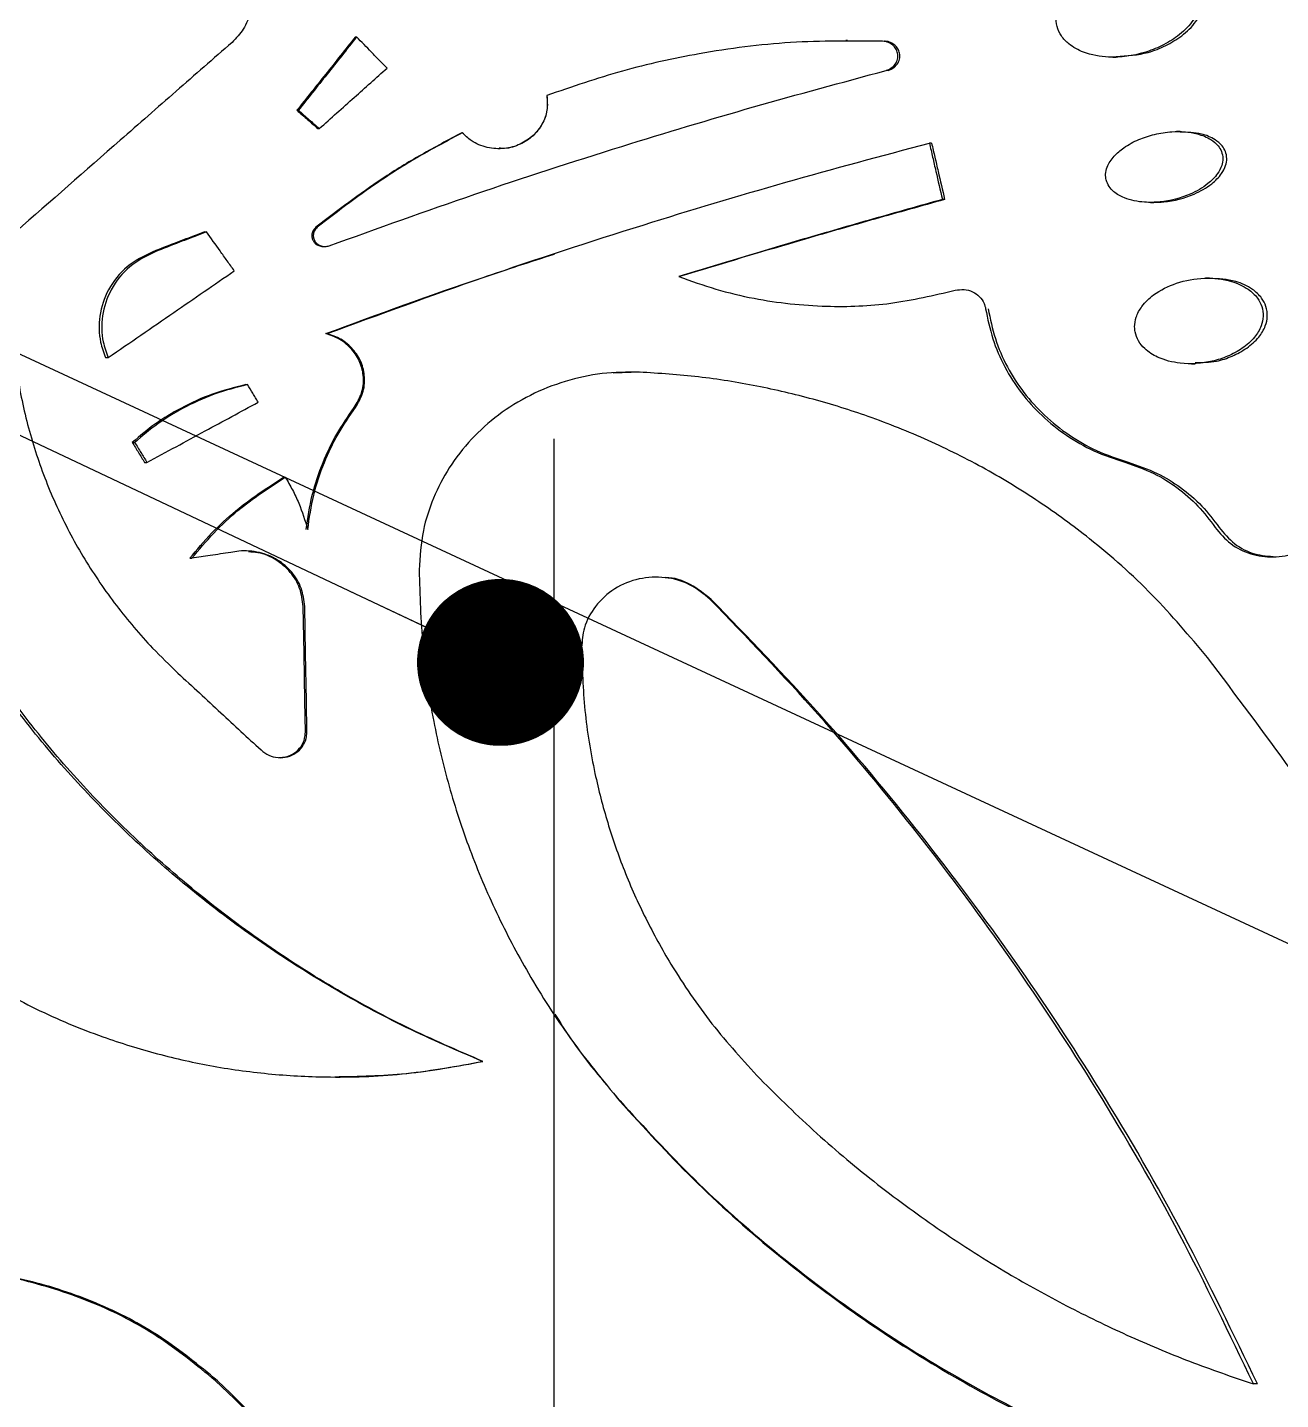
# Model space of a CAD drawing. Header units: millimetres. Extents: x 8 to 871, y 8 to 585.
# Drawn here: x 731.63 to 739.13, y 285.22 to 293.43 of the extents above; entities that cross this region are included whole.
import ezdxf

# ---------------------------------------------------------------- set-up
doc = ezdxf.new("R2010")
doc.units = ezdxf.units.MM
doc.linetypes.add('CENTERX2', pattern=[20.32, 12.7, -2.54, 2.54, -2.54])
doc.layers.add('CENTERLINE', color=4, linetype='CENTERX2')
doc.layers.add('TEXT', color=2, linetype='Continuous')
doc.layers.add('OUTLINE', color=7, linetype='Continuous', lineweight=25)
doc.dimstyles.new('SLDDIMSTYLE19', dxfattribs={"dimtxt": 0.18, "dimasz": 1, "dimexe": 0, "dimexo": 0.0625, "dimgap": 0, "dimtad": 0, "dimtih": 1, "dimtoh": 1, "dimdec": 0, "dimrnd": 1e-09, "dimzin": 0, "dimdsep": 46, "dimtxsty": 'Standard', "dimblk1": 'DOT', "dimblk2": 'DOT', "dimsah": 1, "dimcen": 0.09, "dimadec": 0, "dimazin": 0, "dimtfac": 1, "dimtdec": 0, "dimtofl": 0, "dimtmove": 0, "dimatfit": 3, "dimldrblk": 'DOT', "dimfxl": 0, "dimfrac": 2, "dimtolj": 1, "dimtzin": 0, "dimarcsym": 0})

# ---------------------------------------------------------------- blocks, each defined once
blk = doc.blocks.new('_Dot')
at = {"color": 0, "linetype": 'ByBlock', "lineweight": -2}
blk.add_line((-0.5, 0), (-1, 0), dxfattribs=at)
at = {"color": 0, "linetype": 'ByBlock', "const_width": 0.5}
blk.add_lwpolyline([(-0.25, 0, 1), (0.25, 0, 1)], format="xyb", close=True, dxfattribs=at)

msp = doc.modelspace()

# ---------------------------------------------------------------- linework, layer by layer
at = {"layer": 'CENTERLINE'}
msp.add_line((734.7799, 156.34842), (734.7799, 430.8663), dxfattribs=at)
at = {"layer": 'OUTLINE'}
for p, q in [((733.58971, 293.3741), (733.59669, 293.3741)), ((736.53675, 293.35237), (736.52593, 293.35237)), ((738.12532, 293.25309), (738.14518, 293.25309)), ((736.77976, 293.17342), (736.76804, 293.17342)), ((734.73569, 293.02303), (734.73595, 293.02303)), ((733.23914, 292.93491), (733.24817, 292.93491)), ((733.36504, 292.82538), (733.37334, 292.82538)), ((737.03968, 292.73845), (737.02644, 292.73845)), ((737.1178, 292.40092), (737.10409, 292.40092)), ((738.34967, 292.3834), (738.37082, 292.3834)), ((733.35279, 292.23496), (733.36116, 292.23496)), ((732.68573, 292.20721), (732.69802, 292.20721)), ((733.38887, 292.11972), (733.39725, 292.11972)), ((735.53025, 291.93994), (735.52585, 291.93994)), ((738.70382, 291.92958), (738.68069, 291.92958)), ((733.41162, 291.59755), (733.41965, 291.59755)), ((732.09356, 291.45402), (732.10932, 291.45402)), ((738.59603, 291.41772), (738.61876, 291.41772)), ((735.29391, 291.36718), (735.13298, 291.36054)), ((732.93268, 291.29236), (732.94352, 291.29236)), ((732.25357, 290.94614), (732.2684, 290.94614)), ((732.3267, 290.82643), (732.3411, 290.82643)), ((732.59735, 290.25315), (732.61016, 290.25315)), ((735.39093, 290.13966), (735.38732, 290.13966)), ((735.71986, 290.00657), (735.71433, 290.00657)), ((738.99114, 285.30886), (738.96632, 285.30886))]:
    msp.add_line(p, q, dxfattribs=at)
at = {"layer": 'OUTLINE', "flags": 128}
for points in [[(738.52848, 292.80732), (738.5168, 292.80732), (738.50632, 292.80732)], [(733.29015, 289.21138), (733.28691, 289.39945), (733.28204, 289.68155), (733.27718, 289.96366)], [(733.2989, 289.21138), (733.29568, 289.39945), (733.29084, 289.68155), (733.286, 289.96366)]]:
    msp.add_lwpolyline(points, dxfattribs=at)
at = {"layer": 'OUTLINE'}
for points, knots in [([(738.64588, 293.67097), (738.63694, 293.69159), (738.61911, 293.73274), (738.55855, 293.78773), (738.45633, 293.83705), (738.2899, 293.85708), (738.12292, 293.82601), (737.96639, 293.75487), (737.86375, 293.67537), (737.80198, 293.57812), (737.78186, 293.50398), (737.78815, 293.43619), (737.8152, 293.37765), (737.8684, 293.32175), (737.96343, 293.27033), (738.12072, 293.24343), (738.28184, 293.26566), (738.41876, 293.31848), (738.51723, 293.37773), (738.59724, 293.45384), (738.64359, 293.53707), (738.659, 293.61051), (738.65, 293.65199), (738.64588, 293.67097)], [0, 0, 0, 0, 0.0289286, 0.0577302, 0.1042956, 0.1752455, 0.2727808, 0.3214212, 0.3987596, 0.437109, 0.4692636, 0.4965433, 0.5238114, 0.5515026, 0.595644, 0.6621387, 0.756328, 0.803803, 0.8527394, 0.9052277, 0.9453327, 0.9749826, 1, 1, 1, 1]), ([(732.96341, 293.63387), (732.96447, 293.59684), (732.96659, 293.52278), (732.92473, 293.41871), (732.87513, 293.36687), (732.85106, 293.34172)], [0, 0, 0, 0, 0.3397066, 0.6796029, 1, 1, 1, 1]), ([(738.14469, 293.25689), (738.20971, 293.26084), (738.31242, 293.26707), (738.44295, 293.32004), (738.54151, 293.37946), (738.62078, 293.45531), (738.66663, 293.53788), (738.68182, 293.61092), (738.6728, 293.65211), (738.66867, 293.67097)], [0, 0, 0, 0, 0.2568953, 0.4058295, 0.5545183, 0.7126712, 0.8344075, 0.9241393, 1, 1, 1, 1]), ([(733.58971, 293.3741), (733.55988, 293.33674), (733.50022, 293.26203), (733.38334, 293.11563), (733.29633, 293.00659), (733.23914, 292.93491)], [0, 0, 0, 0, 0.2551922, 0.5103853, 1, 1, 1, 1]), ([(733.59669, 293.3741), (733.56696, 293.33666), (733.50751, 293.26177), (733.39132, 293.11538), (733.30489, 293.00642), (733.24817, 292.93491)], [0, 0, 0, 0, 0.2557763, 0.5115529, 1, 1, 1, 1]), ([(733.77902, 293.18728), (733.76339, 293.2033), (733.73212, 293.23534), (733.67134, 293.29761), (733.62619, 293.34387), (733.59669, 293.3741)], [0, 0, 0, 0, 0.2572571, 0.5145132, 1, 1, 1, 1]), ([(732.85106, 293.34172), (732.73934, 293.24405), (732.5159, 293.04869), (732.08421, 292.67082), (731.76478, 292.39057), (731.55672, 292.20804)], [0, 0, 0, 0, 0.2585277, 0.5170556, 1, 1, 1, 1]), ([(736.74652, 293.34885), (736.56272, 293.35011), (736.19514, 293.35264), (735.67347, 293.28478), (735.1845, 293.17834), (734.8859, 293.07495), (734.73595, 293.02303)], [0, 0, 0, 0, 0.2690217, 0.5380463, 0.7680101, 1, 1, 1, 1]), ([(736.76804, 293.17342), (736.78069, 293.17867), (736.80425, 293.18844), (736.8278, 293.21676), (736.83824, 293.24716), (736.83744, 293.27703), (736.82694, 293.30383), (736.80804, 293.326), (736.78095, 293.34365), (736.75868, 293.34701), (736.74652, 293.34885)], [0, 0, 0, 0, 0.1570619, 0.2927988, 0.4129061, 0.5235743, 0.6328575, 0.7408502, 0.8583718, 1, 1, 1, 1]), ([(736.77976, 293.17342), (736.79241, 293.17863), (736.81609, 293.18837), (736.83985, 293.21669), (736.85037, 293.24715), (736.84957, 293.27696), (736.8391, 293.30359), (736.82028, 293.32585), (736.79426, 293.34226), (736.77198, 293.34802), (736.75956, 293.34876), (736.75811, 293.34885)], [0, 0, 0, 0, 0.1565317, 0.2930163, 0.4129989, 0.5229046, 0.6312513, 0.7384992, 0.8556902, 0.9831297, 1, 1, 1, 1]), ([(733.37334, 292.82538), (733.40826, 292.85655), (733.4781, 292.91887), (733.61332, 293.03951), (733.71364, 293.12897), (733.77902, 293.18728)], [0, 0, 0, 0, 0.2583199, 0.5166389, 1, 1, 1, 1]), ([(733.43266, 292.12337), (733.72272, 292.22785), (734.30283, 292.43683), (735.15133, 292.71133), (735.97294, 292.95867), (736.50292, 293.10181), (736.76804, 293.17342)], [0, 0, 0, 0, 0.26447483, 0.52895067, 0.76435388, 1, 1, 1, 1]), ([(734.73595, 293.02303), (734.73832, 292.99343), (734.74307, 292.93411), (734.71051, 292.84972), (734.65524, 292.77785), (734.57599, 292.72703), (734.48045, 292.70038), (734.37779, 292.70759), (734.28943, 292.743), (734.24661, 292.78316), (734.22925, 292.79945)], [0, 0, 0, 0, 0.12047059, 0.24135613, 0.36059279, 0.48751562, 0.62037167, 0.76049055, 0.90288608, 1, 1, 1, 1]), ([(734.73569, 293.02303), (734.73808, 292.99358), (734.74287, 292.93459), (734.71056, 292.85075), (734.6556, 292.77858), (734.57656, 292.72924), (734.50413, 292.70334), (734.46112, 292.70736), (734.45058, 292.70835)], [0, 0, 0, 0, 0.180943, 0.3625112, 0.5415038, 0.7336549, 0.9347252, 1, 1, 1, 1]), ([(733.23914, 292.93491), (733.24995, 292.92551), (733.27157, 292.9067), (733.31354, 292.87019), (733.34469, 292.84308), (733.36504, 292.82538)], [0, 0, 0, 0, 0.2576014, 0.5151972, 1, 1, 1, 1]), ([(733.24817, 292.93491), (733.25895, 292.92547), (733.28052, 292.9066), (733.32224, 292.87009), (733.35318, 292.84302), (733.37334, 292.82538)], [0, 0, 0, 0, 0.25846101, 0.51691994, 1, 1, 1, 1]), ([(734.226, 292.79945), (734.14499, 292.7567), (733.98296, 292.6712), (733.68664, 292.48951), (733.48329, 292.33446), (733.35279, 292.23496)], [0, 0, 0, 0, 0.2637465, 0.5274975, 1, 1, 1, 1]), ([(734.22925, 292.79945), (734.14834, 292.7565), (733.98653, 292.67059), (733.69197, 292.48875), (733.49023, 292.33398), (733.36116, 292.23496)], [0, 0, 0, 0, 0.2648401, 0.5296848, 1, 1, 1, 1]), ([(738.08488, 292.51753), (738.08976, 292.50408), (738.09951, 292.47723), (738.13726, 292.43864), (738.20787, 292.39957), (738.30464, 292.38163), (738.43903, 292.38486), (738.57158, 292.41805), (738.68659, 292.48374), (738.74918, 292.54596), (738.77804, 292.59978), (738.786, 292.64652), (738.77775, 292.68836), (738.75354, 292.72846), (738.70526, 292.76801), (738.61159, 292.80433), (738.49416, 292.81193), (738.37616, 292.79301), (738.27829, 292.76219), (738.19615, 292.71763), (738.12998, 292.66232), (738.09224, 292.60682), (738.07895, 292.55521), (738.08303, 292.52926), (738.08488, 292.51753)], [0, 0, 0, 0, 0.02375903, 0.04741039, 0.08873715, 0.15800915, 0.21006554, 0.31489884, 0.3839723, 0.4306164, 0.4611263, 0.4848187, 0.50859702, 0.53097922, 0.56226427, 0.61184743, 0.69807608, 0.7570735, 0.81257291, 0.86995301, 0.91294801, 0.95633122, 0.98024874, 1, 1, 1, 1]), ([(738.37079, 292.38533), (738.39035, 292.38527), (738.47293, 292.38503), (738.59443, 292.4189), (738.70994, 292.48397), (738.77251, 292.54583), (738.80153, 292.59965), (738.80962, 292.64608), (738.80152, 292.68777), (738.77756, 292.7278), (738.72955, 292.76714), (738.64401, 292.80235), (738.5712, 292.8034), (738.52804, 292.80402)], [0, 0, 0, 0, 0.0649407, 0.2742031, 0.4087061, 0.501796, 0.5613968, 0.6079561, 0.6546883, 0.6986056, 0.7599851, 0.8577137, 1, 1, 1, 1]), ([(733.41965, 291.59755), (733.73272, 291.71223), (734.35887, 291.9416), (735.27618, 292.24052), (736.16526, 292.5083), (736.73926, 292.6617), (737.02644, 292.73845)], [0, 0, 0, 0, 0.2643376, 0.5286758, 0.7641932, 1, 1, 1, 1]), ([(737.02644, 292.73845), (737.03293, 292.71024), (737.04591, 292.65383), (737.0718, 292.54132), (737.09119, 292.45702), (737.10409, 292.40092)], [0, 0, 0, 0, 0.2507172, 0.501435, 1, 1, 1, 1]), ([(737.03968, 292.73845), (737.04621, 292.71025), (737.05927, 292.65385), (737.08531, 292.54134), (737.10482, 292.45703), (737.1178, 292.40092)], [0, 0, 0, 0, 0.2506416, 0.5012834, 1, 1, 1, 1]), ([(737.10409, 292.40092), (736.96484, 292.36179), (736.68633, 292.28351), (736.15985, 292.13127), (735.77351, 292.01468), (735.52585, 291.93994)], [0, 0, 0, 0, 0.26413721, 0.52827455, 1, 1, 1, 1]), ([(737.1178, 292.40092), (736.97849, 292.362), (736.69986, 292.28415), (736.17028, 292.13194), (735.78089, 292.01513), (735.53025, 291.93994)], [0, 0, 0, 0, 0.2627083, 0.5254171, 1, 1, 1, 1]), ([(733.35279, 292.23496), (733.3461, 292.22767), (733.33369, 292.21416), (733.32725, 292.18871), (733.33002, 292.16622), (733.33973, 292.14706), (733.35509, 292.13191), (733.37247, 292.12236), (733.38456, 292.12111), (733.38917, 292.12063)], [0, 0, 0, 0, 0.19045116, 0.35332693, 0.49337297, 0.62484131, 0.76405166, 0.91001903, 1, 1, 1, 1]), ([(733.36116, 292.23496), (733.3545, 292.22765), (733.34214, 292.2141), (733.33576, 292.18862), (733.33855, 292.16606), (733.34832, 292.14688), (733.36373, 292.13148), (733.38424, 292.12138), (733.40834, 292.11744), (733.42438, 292.12135), (733.43266, 292.12337)], [0, 0, 0, 0, 0.1547465, 0.2869199, 0.4011996, 0.5086066, 0.6220645, 0.7403933, 0.8659198, 1, 1, 1, 1]), ([(731.55672, 292.20804), (731.54493, 292.09125), (731.52136, 291.85768), (731.53802, 291.51092), (731.59145, 291.17424), (731.68096, 290.85127), (731.80524, 290.53977), (731.96387, 290.24389), (732.15363, 289.96684), (732.344, 289.74093), (732.47566, 289.61417), (732.52685, 289.56488)], [0, 0, 0, 0, 0.120257, 0.2405118, 0.3546473, 0.4691508, 0.5833011, 0.6977847, 0.8126164, 0.9271298, 1, 1, 1, 1]), ([(732.68573, 292.20721), (732.65867, 292.19681), (732.60456, 292.176), (732.50118, 292.13626), (732.42489, 292.10692), (732.37563, 292.08798)], [0, 0, 0, 0, 0.26170005, 0.52340113, 1, 1, 1, 1]), ([(732.69802, 292.20721), (732.67098, 292.19675), (732.6169, 292.17584), (732.51413, 292.1361), (732.43842, 292.10681), (732.38974, 292.08798)], [0, 0, 0, 0, 0.2630475, 0.5260908, 1, 1, 1, 1]), ([(732.86394, 291.97384), (732.84983, 291.99368), (732.82162, 292.03336), (732.76631, 292.11115), (732.72511, 292.1691), (732.69802, 292.20721)], [0, 0, 0, 0, 0.2550708, 0.5101421, 1, 1, 1, 1]), ([(732.37563, 292.08798), (732.3223, 292.06136), (732.21549, 292.00803), (732.10398, 291.8676), (732.05085, 291.70743), (732.05313, 291.56403), (732.08231, 291.48462), (732.09356, 291.45402)], [0, 0, 0, 0, 0.2293696, 0.4593834, 0.6734284, 0.8741487, 1, 1, 1, 1]), ([(732.38974, 292.08798), (732.33682, 292.06141), (732.23084, 292.0082), (732.12015, 291.86831), (732.06699, 291.70848), (732.06894, 291.56471), (732.09808, 291.48484), (732.10932, 291.45402)], [0, 0, 0, 0, 0.2282373, 0.4570707, 0.6712632, 0.8731248, 1, 1, 1, 1]), ([(733.41162, 291.59755), (733.72451, 291.71279), (734.17797, 291.87981), (734.6383, 292.0279), (734.78101, 292.07381)], [0, 0, 0, 0, 0.6899958, 1, 1, 1, 1]), ([(732.10932, 291.45402), (732.17474, 291.49913), (732.30558, 291.58934), (732.55706, 291.76261), (732.74326, 291.89077), (732.86394, 291.97384)], [0, 0, 0, 0, 0.2602913, 0.5205831, 1, 1, 1, 1]), ([(735.52585, 291.93994), (735.59929, 291.91338), (735.7468, 291.86006), (736.0415, 291.79025), (736.39328, 291.75219), (736.80021, 291.76832), (737.05339, 291.82733), (737.18139, 291.85716)], [0, 0, 0, 0, 0.1388365, 0.2788327, 0.5377827, 0.7663139, 1, 1, 1, 1]), ([(738.25846, 291.60891), (738.26412, 291.58984), (738.27541, 291.55179), (738.32233, 291.4976), (738.40508, 291.44471), (738.54518, 291.41068), (738.69051, 291.42049), (738.81463, 291.45993), (738.90201, 291.50655), (738.97216, 291.56809), (739.01402, 291.63623), (739.02861, 291.70125), (739.02032, 291.76028), (738.98976, 291.8179), (738.92911, 291.87362), (738.82068, 291.92158), (738.67109, 291.93723), (738.50901, 291.90825), (738.38063, 291.8452), (738.30068, 291.76963), (738.2633, 291.7016), (738.25327, 291.64757), (738.25715, 291.61864), (738.25846, 291.60891)], [0, 0, 0, 0, 0.0290948, 0.0580704, 0.1037997, 0.1729863, 0.2684354, 0.3162073, 0.365615, 0.4143535, 0.4526403, 0.4817584, 0.5109731, 0.53868, 0.5767693, 0.6309593, 0.7122768, 0.7966701, 0.8725356, 0.9208461, 0.9569911, 0.9855346, 1, 1, 1, 1]), ([(738.61831, 291.42519), (738.66091, 291.42517), (738.73689, 291.42512), (738.84063, 291.46123), (738.92816, 291.50778), (738.9977, 291.56915), (739.03921, 291.63678), (739.05364, 291.70148), (739.04535, 291.76012), (739.01489, 291.81753), (738.95418, 291.87302), (738.8472, 291.92202), (738.75691, 291.92614), (738.70355, 291.92857)], [0, 0, 0, 0, 0.1245659, 0.222184, 0.3195903, 0.4151889, 0.4908647, 0.5482292, 0.6057816, 0.6604357, 0.7358999, 0.8439337, 1, 1, 1, 1]), ([(737.18139, 291.85716), (737.19893, 291.85995), (737.23401, 291.86553), (737.28594, 291.85115), (737.32832, 291.8219), (737.35474, 291.78439), (737.36091, 291.75761), (737.36345, 291.7466)], [0, 0, 0, 0, 0.2209751, 0.442175, 0.657082, 0.8590512, 1, 1, 1, 1]), ([(737.36345, 291.7466), (737.37561, 291.68624), (737.39994, 291.56552), (737.47402, 291.39551), (737.57377, 291.24021), (737.69859, 291.10187), (737.84557, 290.98536), (738.01213, 290.88902), (738.1341, 290.84831), (738.19641, 290.82751)], [0, 0, 0, 0, 0.1404086, 0.280825, 0.4210777, 0.561364, 0.7054267, 0.8495228, 1, 1, 1, 1]), ([(737.37869, 291.7466), (737.39088, 291.68644), (737.41525, 291.56611), (737.48933, 291.39671), (737.58894, 291.24201), (737.71358, 291.10403), (737.8604, 290.98761), (738.02855, 290.89011), (738.15242, 290.84887), (738.21659, 290.82751)], [0, 0, 0, 0, 0.1395993, 0.2792085, 0.418631, 0.5580903, 0.7017815, 0.8455079, 1, 1, 1, 1]), ([(733.58216, 291.15496), (733.59874, 291.18263), (733.63196, 291.23803), (733.64261, 291.33474), (733.62156, 291.42659), (733.57145, 291.50573), (733.49958, 291.56705), (733.44057, 291.58751), (733.41162, 291.59755)], [0, 0, 0, 0, 0.1712743, 0.3429332, 0.5056888, 0.6676007, 0.8369779, 1, 1, 1, 1]), ([(733.58919, 291.15496), (733.60574, 291.18276), (733.63887, 291.23842), (733.64928, 291.33551), (733.62795, 291.42771), (733.57743, 291.50707), (733.50588, 291.56766), (733.44771, 291.58782), (733.41965, 291.59755)], [0, 0, 0, 0, 0.1721069, 0.3445812, 0.5085149, 0.6715888, 0.8416342, 1, 1, 1, 1]), ([(735.2909, 291.36718), (735.21579, 291.36671), (735.06559, 291.36578), (734.84426, 291.31737), (734.63426, 291.23412), (734.44382, 291.1169), (734.2799, 290.96933), (734.14836, 290.80086), (734.05254, 290.61517), (733.98522, 290.40905), (733.97612, 290.26171), (733.97123, 290.18248)], [0, 0, 0, 0, 0.1136242, 0.2272357, 0.3410328, 0.4547952, 0.5643624, 0.6738969, 0.7770069, 0.8800945, 1, 1, 1, 1]), ([(738.69177, 289.65817), (738.58458, 289.78554), (738.36875, 290.04198), (738.0233, 290.3475), (737.68584, 290.59491), (737.36259, 290.79201), (737.02067, 290.96314), (736.67455, 291.10161), (736.33134, 291.2087), (735.99159, 291.28761), (735.64429, 291.34361), (735.40869, 291.35932), (735.2909, 291.36718)], [0, 0, 0, 0, 0.1273321, 0.256377, 0.3518907, 0.447407, 0.5456688, 0.6439335, 0.7319614, 0.8199901, 0.9099949, 1, 1, 1, 1]), ([(732.93268, 291.29236), (732.86547, 291.27506), (732.73105, 291.24046), (732.55086, 291.15818), (732.38967, 291.06113), (732.29917, 290.98467), (732.25357, 290.94614)], [0, 0, 0, 0, 0.269613, 0.5392675, 0.7678801, 1, 1, 1, 1]), ([(732.94352, 291.29236), (732.87634, 291.27495), (732.74196, 291.24012), (732.56256, 291.15746), (732.40278, 291.06041), (732.31342, 290.98442), (732.2684, 290.94614)], [0, 0, 0, 0, 0.2708694, 0.5417798, 0.7691583, 1, 1, 1, 1]), ([(733.00757, 291.18697), (733.00215, 291.1959), (732.9913, 291.21375), (732.96995, 291.24888), (732.95402, 291.27508), (732.94352, 291.29236)], [0, 0, 0, 0, 0.2541052, 0.5082174, 1, 1, 1, 1]), ([(732.3411, 290.82643), (732.39922, 290.8579), (732.51547, 290.92083), (732.73759, 291.04101), (732.90168, 291.12972), (733.00757, 291.18697)], [0, 0, 0, 0, 0.2618031, 0.5236072, 1, 1, 1, 1]), ([(733.29539, 290.4258), (733.3053, 290.4943), (733.32512, 290.63129), (733.38987, 290.82219), (733.474, 290.99893), (733.54591, 291.10267), (733.58216, 291.15496)], [0, 0, 0, 0, 0.2614246, 0.5228557, 0.7594961, 1, 1, 1, 1]), ([(733.30411, 290.4258), (733.31396, 290.4943), (733.33366, 290.63131), (733.39804, 290.8222), (733.48166, 290.99892), (733.55315, 291.10267), (733.58919, 291.15496)], [0, 0, 0, 0, 0.261649, 0.5233054, 0.7597372, 1, 1, 1, 1]), ([(732.25357, 290.94614), (732.25976, 290.93602), (732.27212, 290.91577), (732.2965, 290.87587), (732.31469, 290.84609), (732.3267, 290.82643)], [0, 0, 0, 0, 0.2537204, 0.5074412, 1, 1, 1, 1]), ([(732.2684, 290.94614), (732.27456, 290.936), (732.28688, 290.91572), (732.31111, 290.87582), (732.32918, 290.84605), (732.3411, 290.82643)], [0, 0, 0, 0, 0.25412525, 0.50825094, 1, 1, 1, 1]), ([(738.19641, 290.82751), (738.2554, 290.80728), (738.36576, 290.76943), (738.51267, 290.67796), (738.63887, 290.5705), (738.70502, 290.48149), (738.73778, 290.43741)], [0, 0, 0, 0, 0.27417303, 0.51298831, 0.75884204, 1, 1, 1, 1]), ([(738.21659, 290.82751), (738.27561, 290.8074), (738.38641, 290.76966), (738.5343, 290.6783), (738.66153, 290.57067), (738.72822, 290.48146), (738.76116, 290.43741)], [0, 0, 0, 0, 0.27310059, 0.51270995, 0.75939397, 1, 1, 1, 1]), ([(732.59735, 290.25315), (732.6401, 290.30369), (732.72561, 290.40477), (732.90823, 290.57511), (733.06181, 290.6748), (733.15975, 290.73836)], [0, 0, 0, 0, 0.26594, 0.5318902, 1, 1, 1, 1]), ([(732.61016, 290.25315), (732.65277, 290.30381), (732.738, 290.40513), (732.91957, 290.57538), (733.07219, 290.675), (733.16926, 290.73836)], [0, 0, 0, 0, 0.2668358, 0.5336851, 1, 1, 1, 1]), ([(733.16926, 290.73836), (733.18411, 290.71301), (733.21382, 290.66229), (733.26269, 290.55923), (733.28776, 290.47846), (733.30411, 290.4258)], [0, 0, 0, 0, 0.2581458, 0.5163028, 1, 1, 1, 1]), ([(738.73778, 290.43741), (738.76673, 290.40254), (738.82461, 290.33281), (738.94969, 290.27207), (739.0871, 290.25283), (739.2148, 290.27592), (739.28469, 290.31726), (739.31382, 290.33449)], [0, 0, 0, 0, 0.2074537, 0.414763, 0.6260852, 0.8441529, 1, 1, 1, 1]), ([(738.76116, 290.43741), (738.79035, 290.40268), (738.8487, 290.33324), (738.97096, 290.27145), (739.05826, 290.26498), (739.10055, 290.26184)], [0, 0, 0, 0, 0.34032921, 0.68036641, 1, 1, 1, 1]), ([(732.84351, 290.28754), (732.8229, 290.2845), (732.78167, 290.27842), (732.70389, 290.26696), (732.64672, 290.25854), (732.61016, 290.25315)], [0, 0, 0, 0, 0.264967, 0.529932, 1, 1, 1, 1]), ([(733.286, 289.96366), (733.28137, 290.00089), (733.2721, 290.07535), (733.21208, 290.17324), (733.12477, 290.2483), (733.0141, 290.29314), (732.9159, 290.30069), (732.85947, 290.29044), (732.84351, 290.28754)], [0, 0, 0, 0, 0.1785575, 0.3571366, 0.536333, 0.7241816, 0.9220153, 1, 1, 1, 1]), ([(733.27718, 289.96366), (733.27255, 290.0007), (733.26329, 290.07478), (733.20348, 290.17272), (733.11623, 290.24614), (733.02704, 290.28803), (732.9689, 290.28968), (732.9501, 290.29022)], [0, 0, 0, 0, 0.2186926, 0.4373919, 0.6574519, 0.8892834, 1, 1, 1, 1]), ([(733.97123, 290.18248), (733.97539, 290.03108), (733.98374, 289.72688), (734.04877, 289.29367), (734.14528, 288.88601), (734.27094, 288.50306), (734.42958, 288.12836), (734.63026, 287.74829), (734.87302, 287.3681), (735.0718, 287.12563), (735.17163, 287.00387)], [0, 0, 0, 0, 0.1308494, 0.2629102, 0.3778107, 0.4927129, 0.6109117, 0.7291138, 0.8639587, 1, 1, 1, 1]), ([(735.71433, 290.00657), (735.67475, 290.03906), (735.59558, 290.10406), (735.44331, 290.14458), (735.28607, 290.13737), (735.13773, 290.07772), (735.02306, 289.97272), (734.9544, 289.84667), (734.94709, 289.75876), (734.94383, 289.71949)], [0, 0, 0, 0, 0.1469621, 0.2939203, 0.4439525, 0.5967932, 0.7464348, 0.8867191, 1, 1, 1, 1]), ([(735.71986, 290.00657), (735.67994, 290.03802), (735.60011, 290.10091), (735.49726, 290.13925), (735.44524, 290.13645), (735.44422, 290.1364)], [0, 0, 0, 0, 0.4950892, 0.9900923, 1, 1, 1, 1]), ([(738.96632, 285.30886), (738.82301, 285.60898), (738.536, 286.21004), (738.0482, 287.05549), (737.52497, 287.85263), (736.96761, 288.6018), (736.36856, 289.32589), (735.93266, 289.77941), (735.71433, 290.00657)], [0, 0, 0, 0, 0.1738091, 0.3480958, 0.5097233, 0.6718788, 0.8356562, 1, 1, 1, 1]), ([(738.99114, 285.30886), (738.84714, 285.60864), (738.55874, 286.20903), (738.06843, 287.05407), (737.54211, 287.85138), (736.98102, 288.60123), (736.37807, 289.32576), (735.93951, 289.77937), (735.71986, 290.00657)], [0, 0, 0, 0, 0.17347, 0.347418, 0.5092068, 0.6715273, 0.8354793, 1, 1, 1, 1]), ([(734.94383, 289.71949), (734.94775, 289.59339), (734.95563, 289.33981), (735.01378, 288.98867), (735.09604, 288.66857), (735.19753, 288.37831), (735.32405, 288.09483), (735.49505, 287.78574), (735.71772, 287.45802), (735.91375, 287.24325), (736.0124, 287.13516)], [0, 0, 0, 0, 0.1319018, 0.2652657, 0.3713847, 0.4775054, 0.5866776, 0.6958527, 0.8469434, 1, 1, 1, 1]), ([(734.35063, 287.24002), (734.19726, 287.30577), (733.8897, 287.43764), (733.44846, 287.67686), (733.02452, 287.94659), (732.63252, 288.24036), (732.27151, 288.55358), (731.94091, 288.88548), (731.63159, 289.24217), (731.44752, 289.4999), (731.35549, 289.62877)], [0, 0, 0, 0, 0.1287074, 0.2581052, 0.3868206, 0.516268, 0.635911, 0.7555491, 0.8777739, 1, 1, 1, 1]), ([(734.35316, 287.24002), (734.19993, 287.30612), (733.89265, 287.43868), (733.45211, 287.67927), (733.0291, 287.95053), (732.63918, 288.24521), (732.28116, 288.55842), (731.95428, 288.88915), (731.64852, 289.24428), (731.46658, 289.50061), (731.37561, 289.62877)], [0, 0, 0, 0, 0.1291684, 0.2590414, 0.3882177, 0.5181372, 0.6373301, 0.7565179, 0.8782583, 1, 1, 1, 1]), ([(742.8538, 278.82809), (742.82828, 279.1182), (742.77726, 279.69834), (742.66364, 280.56641), (742.50575, 281.42882), (742.31659, 282.26423), (742.09724, 283.06928), (741.85105, 283.84536), (741.57241, 284.61197), (741.2077, 285.49933), (740.73548, 286.49455), (740.19836, 287.46583), (739.67803, 288.29157), (739.19963, 288.98523), (738.86105, 289.43388), (738.69177, 289.65817)], [0, 0, 0, 0, 0.073988, 0.1479537, 0.2224366, 0.2969193, 0.3658926, 0.4348662, 0.5043196, 0.5737731, 0.6794699, 0.7851672, 0.8567578, 0.9283875, 1, 1, 1, 1]), ([(732.52685, 289.56488), (732.56969, 289.52527), (732.65536, 289.44605), (732.82115, 289.29276), (732.94411, 289.17907), (733.02423, 289.10501)], [0, 0, 0, 0, 0.2584197, 0.51684, 1, 1, 1, 1]), ([(733.02423, 289.10501), (733.03928, 289.09327), (733.06939, 289.06979), (733.12604, 289.05602), (733.18304, 289.06073), (733.23487, 289.08427), (733.27402, 289.12301), (733.2959, 289.16795), (733.298, 289.19836), (733.2989, 289.21138)], [0, 0, 0, 0, 0.1526809, 0.3053667, 0.4577654, 0.6079137, 0.7553325, 0.8951806, 1, 1, 1, 1]), ([(733.13049, 289.06031), (733.14502, 289.06067), (733.17849, 289.06152), (733.2264, 289.08507), (733.26576, 289.12377), (733.28729, 289.16875), (733.2893, 289.19877), (733.29015, 289.21138)], [0, 0, 0, 0, 0.1769292, 0.4074848, 0.6330835, 0.8458601, 1, 1, 1, 1]), ([(731.29981, 287.76279), (731.42373, 287.6909), (731.67299, 287.54631), (732.04606, 287.39286), (732.40272, 287.28149), (732.74114, 287.20653), (733.08807, 287.15952), (733.4753, 287.14069), (733.90001, 287.15787), (734.2015, 287.21253), (734.35316, 287.24002)], [0, 0, 0, 0, 0.1354735, 0.2724985, 0.380566, 0.4886346, 0.5998275, 0.7110214, 0.8546365, 1, 1, 1, 1]), ([(734.78428, 287.52259), (734.81487, 287.47403), (734.93032, 287.29075), (735.07074, 287.1254), (735.17395, 287.00387)], [0, 0, 0, 0, 0.2649689, 1, 1, 1, 1]), ([(733.46563, 287.14832), (733.60844, 287.15131), (733.90584, 287.15753), (734.19851, 287.21181), (734.35063, 287.24002)], [0, 0, 0, 0, 0.4802103, 1, 1, 1, 1]), ([(736.0124, 287.13516), (736.12453, 287.02463), (736.34931, 286.80307), (736.71331, 286.50073), (737.09518, 286.22108), (737.47451, 285.98026), (737.84685, 285.7737), (738.20989, 285.59794), (738.58271, 285.44035), (738.83845, 285.35269), (738.96632, 285.30886)], [0, 0, 0, 0, 0.1343306, 0.2692763, 0.403603, 0.5385153, 0.6531688, 0.7678227, 0.8839115, 1, 1, 1, 1]), ([(735.17163, 287.00387), (735.31563, 286.84557), (735.60466, 286.52786), (736.08577, 286.09975), (736.59843, 285.7091), (737.12338, 285.37379), (737.65401, 285.08895), (738.18759, 284.85078), (738.73941, 284.64757), (739.11948, 284.54581), (739.30952, 284.49492)], [0, 0, 0, 0, 0.1301708, 0.2612578, 0.3914243, 0.5224746, 0.6405613, 0.7586495, 0.8793243, 1, 1, 1, 1]), ([(735.17395, 287.00387), (735.31899, 286.84538), (735.61009, 286.5273), (736.09439, 286.09902), (736.61022, 285.7084), (737.1383, 285.3732), (737.67201, 285.08847), (738.20865, 284.85044), (738.76344, 284.64741), (739.1454, 284.54575), (739.33638, 284.49492)], [0, 0, 0, 0, 0.1301226, 0.2611629, 0.3912808, 0.5222785, 0.6404245, 0.7585721, 0.8792856, 1, 1, 1, 1]), ([(732.76363, 285.32837), (732.65207, 285.4201), (732.42891, 285.60358), (732.04227, 285.80253), (731.63157, 285.938), (731.20095, 286.00527), (730.76215, 286.00016), (730.33985, 285.92378), (729.94541, 285.78726), (729.71382, 285.65066), (729.59803, 285.58236)], [0, 0, 0, 0, 0.1261434, 0.2523153, 0.3782932, 0.5042835, 0.6335614, 0.7628391, 0.8814257, 1, 1, 1, 1]), ([(732.75168, 285.32837), (732.63898, 285.42038), (732.41356, 285.60443), (732.0233, 285.80444), (731.60921, 285.93629), (731.25893, 286.00031), (731.05113, 285.99294), (730.98753, 285.99068)], [0, 0, 0, 0, 0.2253312, 0.4507194, 0.67572, 0.9007465, 1, 1, 1, 1]), ([(734.75276, 282.64196), (734.70777, 282.73631), (734.59645, 282.96978), (734.39303, 283.32881), (734.14695, 283.71994), (733.80761, 284.19677), (733.35598, 284.74858), (732.95373, 285.13451), (732.75168, 285.32837)], [0, 0, 0, 0, 0.0930182, 0.2302001, 0.3669669, 0.504134, 0.7509215, 1, 1, 1, 1]), ([(734.81726, 282.50948), (734.75172, 282.64849), (734.62044, 282.92693), (734.395, 283.32993), (734.14957, 283.7215), (733.81222, 284.19825), (733.36359, 284.74935), (732.96423, 285.13477), (732.76363, 285.32837)], [0, 0, 0, 0, 0.1313082, 0.2630119, 0.3943186, 0.5260092, 0.7619154, 1, 1, 1, 1])]:
    msp.add_open_spline(points, degree=3, knots=knots, dxfattribs=at)

# ---------------------------------------------------------------- leaders
at = {"layer": 'TEXT'}
for points in [[(734.45839, 289.62909), (667.70716, 321.16175)], [(734.17115, 282.40017), (667.70716, 321.16175)], [(734.20042, 275.71691), (667.70716, 321.16175)], [(757.65695, 265.27745), (667.70716, 321.16175)], [(759.84703, 278.33673), (667.70716, 321.16175)]]:
    msp.add_leader(points, dimstyle='SLDDIMSTYLE19', dxfattribs=at)

doc.saveas('drawing.dxf')
